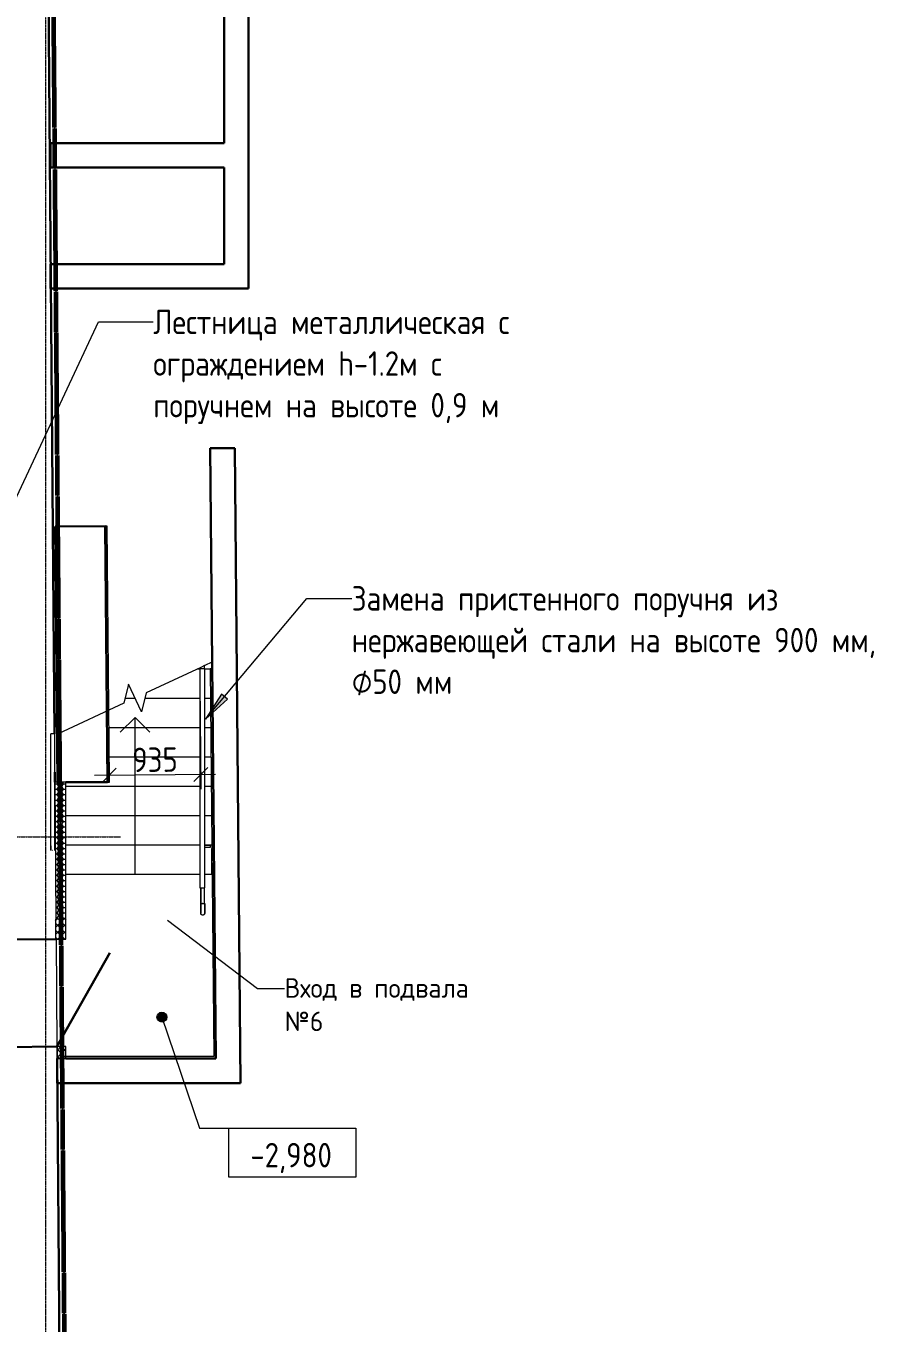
# Model space of a CAD drawing. Header units: millimetres. Extents: x 504091 to 2165846, y 135022 to 442887.
# Drawn here: x 623248 to 631920, y 213026 to 226294 of the extents above; entities that cross this region are included whole.
import ezdxf

# ---------------------------------------------------------------- set-up
doc = ezdxf.new("R2010")
doc.units = ezdxf.units.MM
for name, pattern in [('( Hidden )', [0.375, 0.25, -0.125]), ('ADSK_Линия сетки', [25, 20, -2.5, 0, -2.5]), ('DASHED', [7, 5, -2, 0]), ('осеваяX2', [4, 2.5, -0.5, 0.5, -0.5])]:
    doc.linetypes.add(name, pattern=pattern)
doc.layers.get('Defpoints').update_dxf_attribs({"color": 255})
doc.layers.add('!Defpoints', color=255, linetype='Continuous', lineweight=5, plot=False)
for name, color, linetype, lineweight in [('Аннотация', 7, 'Continuous', 9), ('ГИ', 204, 'DASHED', 70), ('Двери', 7, 'Continuous', 20), ('Лестницы', 7, 'Continuous', 18), ('Ограждение', 7, 'Continuous', 18), ('Оси', 165, 'осеваяX2', 13), ('отметки', 7, 'Continuous', 20), ('Перекрытие', 7, 'Continuous', 18), ('размеры', 7, 'Continuous', 9), ('Стены внутренние', 7, 'Continuous', 18), ('Стены несущие', 7, 'Continuous', 30), ('Стены отделка', 7, 'Continuous', 30), ('Стрелки вверх', 7, 'Continuous', 18), ('Узлы', 7, 'Continuous', 18)]:
    doc.layers.add(name, color=color, linetype=linetype, lineweight=lineweight)
doc.layers.add('Линии', color=7, linetype='Continuous', lineweight=9, true_color=0x00a600)
doc.layers.add('Штриховка', color=252, linetype='Continuous')
doc.styles.add('GOST Common_1', font='GOST_Common.ttf', dxfattribs={"width": 0.9, "height": 250})
doc.styles.add('GOST Common_2', font='GOST_Common.ttf', dxfattribs={"width": 0.9, "height": 200})
doc.styles.add('GOST Common_5', font='GOST_Common.ttf', dxfattribs={"height": 250})
doc.dimstyles.new('ADSK_Основной_2_5_мм_Округление_до_1_мм', dxfattribs={"dimscale": 304.8, "dimtxt": 251.428749, "dimasz": 0.463911, "dimexe": 0.492126, "dimexo": 0.492126, "dimgap": 0.098425, "dimtad": 1, "dimdec": 0, "dimdsep": 46, "dimtxsty": 'GOST Common_1', "dimblk1": 'OBLIQUE', "dimblk2": 'OBLIQUE', "dimsah": 1, "dimcen": 0.09, "dimdle": 0.492126, "dimazin": 2, "dimtfac": 1, "dimtdec": 4, "dimtix": 1, "dimtmove": 0, "dimatfit": 3, "dimfxl": 0, "dimtvp": 1, "dimtolj": 1, "dimtzin": 0, "dimlwd": 20, "dimlwe": 20, "dimarcsym": 0})
pattern_1 = [(45, (568099.937, 197753.523), (-35.35534, 35.35534), []), (135, (568099.937, 197753.523), (-35.35534, -35.35534), [])]

# ---------------------------------------------------------------- blocks, each defined once
blk = doc.blocks.new('AC_Дверь_Однопольная_Стальная - 1060х2080h ДН-7л-2588079-План подвала')
at = {"layer": 'Двери', "lineweight": 30}
blk.add_line((550, 255), (-403, 805), dxfattribs=at)
blk = doc.blocks.new('Тип перил - Перила_Внутренний_-6625185-План подвала')
at = {"layer": 'Ограждение'}
for p, q in [((55402, 20152), (55402, 20105)), ((55420, 20111), (55424, 20111)), ((55442, 20105), (55442, 20152))]:
    blk.add_line(p, q, dxfattribs=at)
blk = doc.blocks.new('Тип перил - Перила_Внутренний_-V11-План подвала')
at = {"layer": 'Ограждение'}
for p, q in [((55442, 21298), (55402, 21298)), ((55402, 20110), (55402, 21298)), ((55442, 20110), (55442, 21298))]:
    blk.add_line(p, q, dxfattribs=at)
blk = doc.blocks.new('Тип верхнего поручня - Верхний поручень_Внутренний_-6634696-План подвала')
at = {"layer": 'Ограждение'}
for p, q in [((56935, 19725), (56935, 19565)), ((56975, 19565), (56975, 19725)), ((56953, 19565), (56958, 19565))]:
    blk.add_line(p, q, dxfattribs=at)
blk = doc.blocks.new('Тип верхнего поручня - D40 шаг 200-16091-План подвала')
at = {"layer": 'Ограждение'}
for p, q in [((0, 2), (0, 0)), ((0, 0), (0, -2))]:
    blk.add_line(p, q, dxfattribs=at)
at = {"layer": 'Ограждение', "flags": 128}
for points in [[(0, 20), (4, 20), (8, 20), (12, 20), (16, 20), (20, 20), (24, 20), (28, 20), (31, 20), (35, 20), (39, 20), (43, 20), (46, 20), (50, 20), (53, 20), (56, 20), (60, 20), (63, 20), (66, 20), (69, 20), (72, 20), (74, 20), (77, 20), (80, 20), (82, 20), (84, 20), (86, 20), (88, 20), (90, 20), (92, 20), (93, 20), (95, 20), (96, 20), (97, 20), (98, 20), (99, 20), (99, 20), (100, 20), (100, 20), (100, 20), (100, 20)], [(100, 20), (100, 20), (100, 20), (99, 20), (99, 20), (98, 20), (97, 20), (96, 20), (95, 20), (94, 20), (92, 20), (90, 20), (89, 20), (87, 20), (85, 20), (83, 20), (80, 20), (78, 20), (75, 20), (72, 20), (70, 20), (67, 20), (64, 20), (61, 20), (57, 20), (54, 20), (51, 20), (47, 20), (44, 20), (40, 20), (36, 20), (32, 20), (29, 20), (25, 20), (21, 20), (17, 20), (13, 20), (9, 20), (5, 20), (1, 20), (0, 20)], [(100, 20), (101, 20), (102, 20), (102, 20), (103, 20), (104, 20), (105, 19), (106, 19), (106, 19), (107, 19), (108, 18), (109, 18), (109, 18), (110, 17), (111, 17), (111, 17), (112, 16), (113, 16), (113, 15), (114, 14), (114, 14), (115, 13), (115, 13), (116, 12), (116, 11), (117, 11), (117, 10), (118, 9), (118, 9), (118, 8), (119, 7), (119, 6), (119, 6), (119, 5), (120, 4), (120, 3), (120, 3), (120, 2), (120, 1), (120, 0), (120, 0)], [(120, 0), (120, -1), (120, -2), (120, -2), (120, -3), (120, -4), (119, -5), (119, -6), (119, -6), (119, -7), (118, -8), (118, -9), (118, -9), (117, -10), (117, -11), (117, -11), (116, -12), (116, -13), (115, -13), (114, -14), (114, -14), (113, -15), (113, -15), (112, -16), (111, -16), (111, -17), (110, -17), (109, -18), (109, -18), (108, -18), (107, -19), (106, -19), (106, -19), (105, -19), (104, -20), (103, -20), (103, -20), (102, -20), (101, -20), (100, -20), (100, -20)], [(0, -20), (4, -20), (8, -20), (12, -20), (16, -20), (20, -20), (24, -20), (28, -20), (31, -20), (35, -20), (39, -20), (43, -20), (46, -20), (50, -20), (53, -20), (56, -20), (60, -20), (63, -20), (66, -20), (69, -20), (72, -20), (74, -20), (77, -20), (80, -20), (82, -20), (84, -20), (86, -20), (88, -20), (90, -20), (92, -20), (93, -20), (95, -20), (96, -20), (97, -20), (98, -20), (99, -20), (99, -20), (100, -20), (100, -20), (100, -20), (100, -20)], [(100, -20), (100, -20), (100, -20), (99, -20), (99, -20), (98, -20), (97, -20), (96, -20), (95, -20), (94, -20), (92, -20), (90, -20), (89, -20), (87, -20), (85, -20), (83, -20), (80, -20), (78, -20), (75, -20), (72, -20), (70, -20), (67, -20), (64, -20), (61, -20), (57, -20), (54, -20), (51, -20), (47, -20), (44, -20), (40, -20), (36, -20), (32, -20), (29, -20), (25, -20), (21, -20), (17, -20), (13, -20), (9, -20), (5, -20), (1, -20), (0, -20)]]:
    blk.add_lwpolyline(points, dxfattribs=at)
blk = doc.blocks.new('Тип верхнего поручня - Верхний поручень_Внутренний_-V12-План подвала')
at = {"layer": 'Ограждение'}
for p, q in [((56975, 21997), (56935, 21979)), ((56935, 21965), (56935, 21979)), ((56975, 21965), (56975, 21997)), ((56935, 19565), (56935, 19725)), ((56975, 19565), (56975, 19725)), ((56935, 19565), (56975, 19565))]:
    blk.add_line(p, q, dxfattribs=at)
blk = doc.blocks.new('Тип перил - Перила_Внутренний_-6646849-План подвала')
at = {"layer": 'Ограждение'}
for p, q in [((56975, 21997), (56935, 21979)), ((56935, 21965), (56935, 21979)), ((56975, 21965), (56975, 21997))]:
    blk.add_line(p, q, dxfattribs=at)
blk = doc.blocks.new('ADSK_Ограждение_Опоры_Г_образная - D15 высота60 консоль80-V13-План подвала')
at = {"layer": 'Ограждение'}
for p, q in [((-7.5, 80), (-7.5, 20.8)), ((0, 80), (-7.5, 80)), ((7.5, 80), (0, 80)), ((7.5, 20.8), (7.5, 80))]:
    blk.add_line(p, q, dxfattribs=at)
blk = doc.blocks.new('Высотные отметки - Рамка-12095-План подвала')
at = {"layer": 'Аннотация', "lineweight": 20}
for p, q in [((-6.5, 0), (-6.5, 5)), ((-6.5, 5), (6.5, 5)), ((6.5, 5), (6.5, 0)), ((6.5, 0), (-6.5, 0))]:
    blk.add_line(p, q, dxfattribs=at)
blk = doc.blocks.new('_Oblique')
at = {"color": 0, "linetype": 'ByBlock', "lineweight": -2}
blk.add_line((-0.5, -0.5), (0.5, 0.5), dxfattribs=at)
blk = doc.blocks.new('*D501')
at = {"layer": 'Defpoints', "color": 0, "lineweight": 20, "transparency": 16777216}
for p in [(625026, 219719), (624100, 218629), (624101, 218529)]:
    blk.add_point(p, dxfattribs=at)
at = {"layer": 'размеры', "color": 0, "lineweight": 20, "transparency": 16777216}
for p, q in [((625027, 219569), (625037, 218487)), ((624100, 218679), (624099, 218779)), ((625186, 218638), (623950, 218627))]:
    blk.add_line(p, q, dxfattribs=at)
at = {"layer": 'размеры', "color": 0, "lineweight": 20, "transparency": 16777216, "xscale": 141.4, "yscale": 141.4, "zscale": 141.4}
for p, rotation in [((624100, 218629), 180.5035371204232), ((625036, 218637), 0.5035371204231964)]:
    blk.add_blockref('_Oblique', p, dxfattribs=dict(at, rotation=rotation))
at = {"layer": 'размеры', "color": 0, "lineweight": 20, "transparency": 16777216, "insert": (624567, 218788), "char_height": 250, "width": 567.63, "attachment_point": 5, "rotation": 0.5035, "style": 'GOST Common_1'}
blk.add_mtext('\\A1;935', dxfattribs=at)
blk = doc.blocks.new('оси')
at = {"layer": 'Оси', "linetype": 'ADSK_Линия сетки'}
for p, q in [((61850, -2196.5), (61850, 46378)), ((-3614.3, 22400), (62615.4, 22400))]:
    blk.add_line(p, q, dxfattribs=at)

msp = doc.modelspace()

# ---------------------------------------------------------------- hatches: boundary and pattern name
at = {"layer": 'Аннотация', "lineweight": 9}
msp.add_hatch(color=256, dxfattribs=at).paths.add_polyline_path([(625083.9642, 219202.9456), (625307.1618, 219407.256), (625246.6771, 219458.0621)])
at = {"layer": 'отметки'}
h = msp.add_hatch(color=256, dxfattribs=at)
edge = h.paths.add_edge_path()
edge.add_arc((624637.6521, 216154.6614), 50, 0, 360)
at = {"layer": 'Узлы', "lineweight": 9}
h = msp.add_hatch(dxfattribs=at)
h.set_pattern_fill('HONEY', color=256, scale=10, style=0)
h.set_pattern_definition([(0, (568099.937, 197753.523), (47.625, 27.496306), [31.75, -63.5]), (120, (568099.937, 197753.523), (-47.625, 27.496307), [31.75, -63.5]), (60, (568099.937, 197753.523), (1e-07, 54.992613), [-63.5, 31.75])])
h.paths.add_polyline_path([(623568.0373, 217156.1957), (623655.4009, 217156.1957), (623655.4009, 218557.2496), (623542.3634, 218557.2496), (623553.7534, 217156.1957), (623555.4009, 217156.1957)])
h = msp.add_hatch(dxfattribs=at)
h.set_pattern_fill('FP_11', color=256, style=0, pattern_type=2)
h.set_pattern_definition(pattern_1)
h.paths.add_polyline_path([(623555.4009, 216953.545), (623655.4009, 216954.3579), (623655.4009, 217156.1957), (623549.5026, 217156.1957), (623549.9949, 216953.545)])
h = msp.add_hatch(dxfattribs=at)
h.set_pattern_fill('FP_11', color=256, style=0, pattern_type=2)
h.set_pattern_definition(pattern_1)
h.paths.add_polyline_path([(623605.0909, 215731.1228), (623655.4009, 215731.1228), (623655.4009, 215853.5813), (623565.3388, 215853.5813), (623565.3388, 215731.1228)])

# ---------------------------------------------------------------- linework, layer by layer
at = {"layer": '!Defpoints', "color": 4, "lineweight": 20}
msp.add_lwpolyline([(613421.5875, 218584.8405), (613350.8155, 241332.3278), (623406.8071, 241332.3278), (623695.1603, 205962.9513), (617416.4749, 205962.9513), (617419.2163, 205712.9513)], dxfattribs=at)
at = {"layer": 'Аннотация', "lineweight": 9}
for p, q in [((622258.4427, 219568.8326), (623987.8642, 223266.6178)), ((623987.8642, 223266.6178), (624549.3215, 223266.6178)), ((625083.9642, 219202.9456), (626121.5452, 220438.1871)), ((626121.5452, 220438.1871), (626579.6754, 220438.1871)), ((625246.6771, 219458.0621), (625083.9642, 219202.9456)), ((625307.1618, 219407.256), (625246.6771, 219458.0621)), ((625083.9642, 219202.9456), (625307.1618, 219407.256)), ((624694.1618, 217146.3744), (625615.202, 216448.9445)), ((625615.202, 216448.9445), (625892.6509, 216448.9445))]:
    msp.add_line(p, q, dxfattribs=at)
at = {"layer": 'ГИ', "linetype": '( Hidden )', "lineweight": 60, "ltscale": 20}
msp.add_lwpolyline([(561122.148, 225839.1126), (561122.148, 241164.6667), (571393.465, 241086.4776), (571508.6963, 218416.0475), (585852.3341, 218416.0475), (585852.3341, 241150.9484), (598946.1505, 241179.1615), (598946.8288, 240973.5225), (604245.6676, 240973.5225), (604245.6676, 233869.9907), (598970.5919, 233869.9907), (599021.1136, 218454.8405), (606766.7913, 218454.8405), (606766.7913, 218584.8405), (613421.6646, 218584.8405), (613350.8155, 241332.3278), (623406.8071, 241332.3278), (623695.1603, 205962.9513), (617416.4749, 205962.9513), (617419.2163, 205712.9513)], dxfattribs=at)
at = {"layer": 'Лестницы'}
for p, q in [((625035.3344, 219732.1218), (624476.107, 219471.3498)), ((625149.5026, 219785.3594), (625075.3344, 219750.7742)), ((625149.5026, 219718.5225), (625149.5026, 219785.3594)), ((625006.1706, 219718.5225), (625026.1344, 219718.5225)), ((625006.1706, 219718.5225), (625026.1344, 219718.5225)), ((625076.1344, 219718.5225), (625149.5026, 219718.5225)), ((625076.1344, 219718.5225), (625149.5026, 219718.5225)), ((624296.7844, 219560.1331), (624249.53, 219365.6953)), ((624428.8526, 219276.912), (624296.7844, 219560.1331)), ((624476.107, 219471.3498), (624428.8526, 219276.912)), ((624249.53, 219365.6953), (623576.1344, 219051.6857)), ((624262.3687, 219418.5225), (624362.8185, 219418.5225)), ((624262.3687, 219418.5225), (624362.8185, 219418.5225)), ((624463.2683, 219418.5225), (625026.1344, 219418.5225)), ((624463.2683, 219418.5225), (625026.1344, 219418.5225)), ((625076.1344, 219418.5225), (625135.5744, 219418.5225)), ((625076.1344, 219418.5225), (625135.5744, 219418.5225)), ((624096.037, 219118.5225), (625026.1344, 219118.5225)), ((624096.037, 219118.5225), (625026.1344, 219118.5225)), ((625076.1344, 219118.5225), (625138.293, 219118.5225)), ((625076.1344, 219118.5225), (625138.293, 219118.5225)), ((624098.6736, 218818.5225), (625026.1344, 218818.5225)), ((624098.6736, 218818.5225), (625026.1344, 218818.5225)), ((625076.1344, 218818.5225), (625141.0115, 218818.5225)), ((625076.1344, 218818.5225), (625141.0115, 218818.5225)), ((623655.4009, 218518.5225), (625026.1344, 218518.5225)), ((623655.4009, 218518.5225), (625026.1344, 218518.5225)), ((625076.1344, 218518.5225), (625143.7301, 218518.5225)), ((625076.1344, 218518.5225), (625143.7301, 218518.5225)), ((623655.4009, 218218.5225), (625026.1344, 218218.5225)), ((623655.4009, 218218.5225), (625026.1344, 218218.5225)), ((625076.1344, 218218.5225), (625146.4486, 218218.5225)), ((625076.1344, 218218.5225), (625146.4486, 218218.5225)), ((623655.4009, 217918.5225), (625026.1344, 217918.5225)), ((623655.4009, 217918.5225), (625026.1344, 217918.5225)), ((625076.1344, 217918.5225), (625149.1672, 217918.5225)), ((625076.1344, 217918.5225), (625149.1672, 217918.5225)), ((625149.5026, 217618.5225), (625149.5026, 217881.5003)), ((623655.4009, 217618.5225), (625026.1344, 217618.5225)), ((623655.4009, 217618.5225), (625026.1344, 217618.5225)), ((625076.1344, 217618.5225), (625149.5026, 217618.5225)), ((625076.1344, 217618.5225), (625149.5026, 217618.5225))]:
    msp.add_line(p, q, dxfattribs=at)
at = {"layer": 'Линии', "color": 7, "lineweight": 18}
for p, q in [((625076.1344, 219718.5225), (625026.1344, 219718.5225)), ((625026.1344, 219718.5225), (625026.1344, 217478.5225)), ((625076.1344, 217478.5225), (625076.1344, 219718.5225)), ((625026.1344, 217478.5225), (625076.1344, 217478.5225))]:
    msp.add_line(p, q, dxfattribs=at)
at = {"layer": 'Линии', "color": 7}
for p, q in [((623655.4009, 218557.2496), (623542.3634, 218557.2496)), ((623542.3634, 218557.2496), (623553.7534, 217156.1957)), ((623655.4009, 217156.1957), (623655.4009, 218557.2496)), ((623549.5026, 217156.1957), (623549.5026, 216953.545)), ((623655.4009, 217156.1957), (623549.5026, 217156.1957)), ((623655.4009, 216953.545), (623655.4009, 217156.1957)), ((623549.5026, 216953.545), (623655.4009, 216953.545)), ((623564.3432, 215853.5813), (623564.3432, 215731.1228)), ((623565.3388, 215853.5813), (623565.3388, 215731.1228)), ((623655.4009, 215853.5813), (623565.3388, 215853.5813)), ((623655.4009, 215731.1228), (623655.4009, 215853.5813)), ((623565.3388, 215731.1228), (623655.4009, 215731.1228))]:
    msp.add_line(p, q, dxfattribs=at)
at = {"layer": 'отметки', "lineweight": 20}
for p, q in [((624637.6521, 216154.6614), (625023.6847, 215017.6609)), ((625023.6847, 215017.6609), (625971.4581, 215017.6609))]:
    msp.add_line(p, q, dxfattribs=at)
at = {"layer": 'отметки'}
msp.add_circle((624637.6521, 216154.6614), 50, dxfattribs=at)
at = {"layer": 'Перекрытие'}
msp.add_line((625151.8857, 217618.5225), (625149.5026, 217618.5225), dxfattribs=at)
at = {"layer": 'Стены внутренние'}
msp.add_line((623555.4009, 216953.545), (623564.3432, 215853.5813), dxfattribs=at)
at = {"layer": 'Стены несущие'}
for p, q in [((623538.3438, 219051.6857), (623381.9951, 238283.6297)), ((625274.7773, 228078.5225), (625274.7773, 225094.2216)), ((625524.7773, 223608.5225), (625524.7773, 228078.5225)), ((625274.7773, 225094.2216), (623499.7537, 225094.2216)), ((623499.7537, 225094.2216), (623499.7537, 224844.2216)), ((623499.7537, 224844.2216), (625274.7773, 224844.2216)), ((625274.7773, 224844.2216), (625274.7773, 223858.5225)), ((625274.7773, 223858.5225), (623499.7537, 223858.5225)), ((623499.7537, 223858.5225), (623499.7537, 223608.5225)), ((623499.7537, 223608.5225), (625524.7773, 223608.5225)), ((625382.4094, 221976.089), (625132.4196, 221973.8237)), ((625441.2655, 215481.1228), (625382.4094, 221976.089)), ((625132.4196, 221973.8237), (625188.9898, 215731.1228)), ((624057.9453, 221176.9735), (623547.965, 221172.4914)), ((623547.965, 221172.4914), (623570.9493, 218557.2496)), ((624080.969, 218557.2496), (624057.9453, 221176.9735)), ((623542.3634, 218557.2496), (623541.5344, 218659.2218)), ((623655.4009, 218557.2496), (624080.969, 218557.2496)), ((623045.4178, 216949.399), (623549.5026, 216953.497)), ((623564.3432, 215853.5813), (623054.3601, 215849.4353)), ((623605.0909, 210841.3479), (623565.3388, 215731.1228)), ((623565.3388, 215731.1228), (623565.3388, 215481.1228)), ((625188.9898, 215731.1228), (623655.4009, 215731.1228)), ((623565.3388, 215481.1228), (625441.2655, 215481.1228))]:
    msp.add_line(p, q, dxfattribs=at)
at = {"layer": 'Стены отделка', "lineweight": 9}
for p, q in [((624077.9445, 221177.1492), (624057.9453, 221176.9735)), ((624100.794, 218577.2496), (624077.9445, 221177.1492)), ((625152.8565, 219718.5529), (625132.8573, 219718.3717)), ((625132.8573, 219718.3717), (625168.8077, 215751.1228)), ((624080.969, 218557.2496), (624100.794, 218557.2496)), ((624100.794, 218557.2496), (624100.794, 218577.2496)), ((625168.8077, 215751.1228), (623655.4009, 215751.1228))]:
    msp.add_line(p, q, dxfattribs=at)
at = {"layer": 'Стрелки вверх'}
for p, q in [((624362.8185, 219218.5225), (624212.8185, 219068.5225)), ((624362.8185, 219118.5225), (624362.8185, 219218.5225)), ((624362.8185, 219218.5225), (624512.8185, 219068.5225)), ((624362.8185, 218818.5225), (624362.8185, 219118.5225)), ((624362.8185, 218518.5225), (624362.8185, 218818.5225)), ((624362.8185, 218218.5225), (624362.8185, 218518.5225)), ((624362.8185, 217918.5225), (624362.8185, 218218.5225)), ((624362.8185, 217618.5225), (624362.8185, 217918.5225))]:
    msp.add_line(p, q, dxfattribs=at)

# ---------------------------------------------------------------- block references
at = {"layer": 'Двери', "color": 8, "true_color": 0x7f7f7f, "rotation": 270.465783681016}
msp.add_blockref('AC_Дверь_Однопольная_Стальная - 1060х2080h ДН-7л-2588079-План подвала', (623304.8805, 216401.4901), dxfattribs=at)
at = {"layer": 'Ограждение'}
for name in ['Тип верхнего поручня - Верхний поручень_Внутренний_-V12-План подвала', 'Тип перил - Перила_Внутренний_-6646849-План подвала', 'Тип перил - Перила_Внутренний_-V11-План подвала', 'Тип перил - Перила_Внутренний_-6625185-План подвала', 'Тип верхнего поручня - Верхний поручень_Внутренний_-6634696-План подвала']:
    msp.add_blockref(name, (568099.9373, 197753.5225), dxfattribs=at)
at = {"layer": 'Ограждение', "rotation": 270}
for name, p in [('ADSK_Ограждение_Опоры_Г_образная - D15 высота60 консоль80-V13-План подвала', (625055.3344, 217902.2344)), ('Тип верхнего поручня - D40 шаг 200-16091-План подвала', (625055.3344, 217318.5225))]:
    msp.add_blockref(name, p, dxfattribs=at)
at = {"layer": 'отметки', "lineweight": 20, "xscale": 99.99999999999993, "yscale": 99.99999999999993, "zscale": 99.99999999999993, "rotation": 180}
msp.add_blockref('Высотные отметки - Рамка-12095-План подвала', (625971.4581, 215017.6609), dxfattribs=at)
at = {"layer": 'Штриховка'}
msp.add_blockref('оси', (561599.5026, 195598.5225), dxfattribs=at)

# ---------------------------------------------------------------- texts
at = {"layer": 'Аннотация', "lineweight": 9, "attachment_point": 1, "line_spacing_factor": 1.022766}
for s, insert, char_height, width, style in [('\\pt360,720,1080,1440,1800,2160,2520,2880,3240,3600,3960,4320,4680,5040,5400,5760,6120,6480,6840,7200,7560,7920,8280,8640,9000,9360,9720,10080,10440,10800,11160,11520;Лестница металлическая с \\Pограждением h-1.2м с поручнем на высоте 0,9 м', (624549.3215, 223391.8109), 250, 4024.8, 'GOST Common_2'), ('\\pt360,720,1080,1440,1800,2160,2520,2880,3240,3600,3960,4320,4680,5040,5400,5760,6120,6480,6840,7200,7560,7920,8280,8640,9000,9360,9720,10080,10440,10800,11160,11520;Замена пристенного поручня из нержавеющей стали на высоте 900 мм, ⌀50 мм', (626579.6754, 220563.3803), 250, 5494.5, 'GOST Common_2'), ('\\pt360,720,1080,1440,1800,2160,2520,2880,3240,3600,3960,4320,4680,5040,5400,5760,6120,6480,6840,7200,7560,7920,8280,8640,9000,9360,9720,10080,10440,10800,11160,11520;Вход в подвала №6', (625892.6509, 216553.0678), 200, 2000.7, 'GOST Common_5')]:
    msp.add_mtext(s, dxfattribs=dict(at, insert=insert, char_height=char_height, width=width, style=style))
at = {"layer": 'отметки', "lineweight": 20, "insert": (625542.7821, 214868.2175), "char_height": 250, "width": 1028.822569, "attachment_point": 1, "line_spacing_factor": 1.022761, "style": 'GOST Common_1'}
msp.add_mtext('-2,980', dxfattribs=at)

# ---------------------------------------------------------------- dimensions: what is measured, and where the dimension line sits
at = {"layer": 'размеры', "lineweight": 20}
dim = msp.add_linear_dim(base=(624100.3419, 218628.6984), p1=(625026.1344, 219718.5225), p2=(624101.2205, 218528.7174), angle=0.50353712, dimstyle='ADSK_Основной_2_5_мм_Округление_до_1_мм', override={"dimpost": '<>', "dimfxl": 1507.017554}, dxfattribs=at)
dim.commit()
dim.dimension.update_dxf_attribs({"geometry": '*D501', "text_midpoint": (624566.6288, 218787.8024)})

doc.saveas('drawing.dxf')
